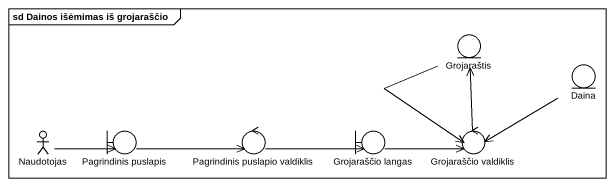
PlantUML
@startuml
mainframe sd Dainos išėmimas iš grojaraščio
entity Grojaraštis
entity Daina
actor Naudotojas
boundary "Pagrindinis puslapis" as Pagrindinis_puslapis
control "Pagrindinis puslapio valdiklis" as Pagrindinis_puslapio
boundary "Grojaraščio langas" as Grojaraščio_langas
control "Grojaraščio valdiklis" as Grojaraščio_valdiklis
Grojaraštis --> Grojaraščio_valdiklis
Daina --> Grojaraščio_valdiklis
Naudotojas -right-> Pagrindinis_puslapis
Pagrindinis_puslapis -right-> Pagrindinis_puslapio
Pagrindinis_puslapio -right-> Grojaraščio_langas
Grojaraščio_langas -right-> Grojaraščio_valdiklis
Grojaraščio_valdiklis -up-> Grojaraštis
@enduml
